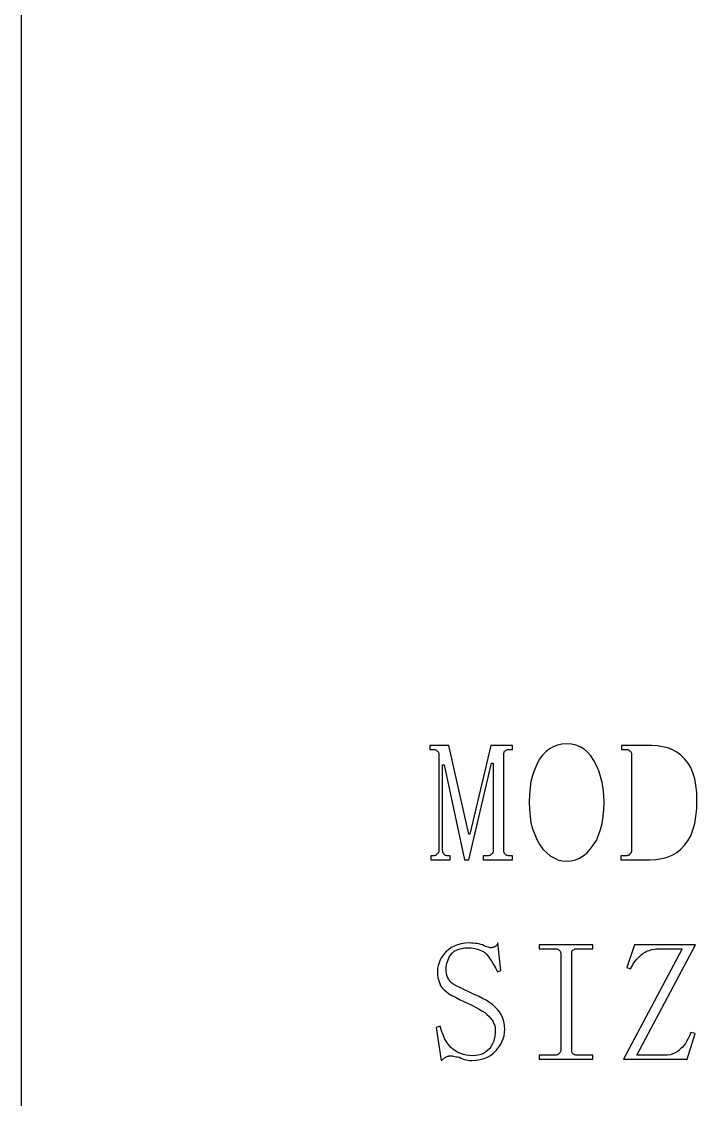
# Model space of a CAD drawing. Extents: x -190 to 190, y -140 to 140.
# Drawn here: x -190 to -167.79, y -105.02 to -70.04 of the extents above; entities that cross this region are included whole.
import ezdxf

# ---------------------------------------------------------------- set-up
doc = ezdxf.new("R2010")
doc.units = 0
doc.header["$MEASUREMENT"] = 0
doc.layers.get('0').update_dxf_attribs({"linetype": 'CONTINUOUS'})

msp = doc.modelspace()

# ---------------------------------------------------------------- linework, layer by layer
msp.add_lwpolyline([(-190, 135, -0.414214), (-185, 140), (-185, 140), (185, 140), (185, 140, -0.414214), (190, 135), (190, 135), (190, -135), (190, -135, -0.414214), (185, -140), (185, -140), (-185, -140), (-185, -140, -0.414214), (-190, -135), (-190, -135), (-190, 135)], format="xyb")
for points in [[(-174.36, -96.96), (-174.36, -96.93), (-174.36, -96.93), (-174.36, -93.82), (-174.36, -93.82), (-174.36, -93.8), (-174.36, -93.8), (-174.36, -93.78), (-174.36, -93.78), (-174.35, -93.76), (-174.35, -93.76), (-174.35, -93.74), (-174.35, -93.74), (-174.34, -93.72), (-174.34, -93.72), (-174.33, -93.71), (-174.33, -93.71), (-174.32, -93.7), (-174.32, -93.7), (-174.3, -93.69), (-174.3, -93.69), (-174.28, -93.68), (-174.28, -93.68), (-174.26, -93.67), (-174.26, -93.67), (-174.24, -93.66), (-174.24, -93.66), (-174.22, -93.66), (-174.22, -93.66), (-174.19, -93.66), (-174.19, -93.66), (-174.16, -93.66), (-174.16, -93.66), (-174.08, -93.66), (-174.08, -93.66), (-174.08, -93.53), (-174.08, -93.53), (-174.78, -93.53), (-174.78, -93.53), (-175.46, -96.41), (-175.46, -96.41), (-175.5, -96.41), (-175.5, -96.41), (-176.14, -93.53), (-176.14, -93.53), (-176.76, -93.53), (-176.76, -93.53), (-176.76, -93.66), (-176.76, -93.66), (-176.68, -93.66), (-176.68, -93.66), (-176.65, -93.66), (-176.65, -93.66), (-176.62, -93.66), (-176.62, -93.66), (-176.6, -93.66), (-176.6, -93.66), (-176.57, -93.67), (-176.57, -93.67), (-176.56, -93.68), (-176.56, -93.68), (-176.54, -93.69), (-176.54, -93.69), (-176.53, -93.7), (-176.53, -93.7), (-176.51, -93.71), (-176.51, -93.71), (-176.5, -93.72), (-176.5, -93.72), (-176.49, -93.74), (-176.49, -93.74), (-176.48, -93.76), (-176.48, -93.76), (-176.47, -93.78), (-176.47, -93.78), (-176.47, -93.8), (-176.47, -93.8), (-176.47, -93.82), (-176.47, -93.82), (-176.47, -96.93), (-176.47, -96.93), (-176.47, -96.96), (-176.47, -96.96), (-176.47, -96.98), (-176.47, -96.98), (-176.48, -97), (-176.48, -97), (-176.49, -97.02), (-176.49, -97.02), (-176.5, -97.03), (-176.5, -97.03), (-176.51, -97.05), (-176.51, -97.05), (-176.53, -97.06), (-176.53, -97.06), (-176.54, -97.07), (-176.54, -97.07), (-176.56, -97.09), (-176.56, -97.09), (-176.57, -97.1), (-176.57, -97.1), (-176.6, -97.1), (-176.6, -97.1), (-176.62, -97.11), (-176.62, -97.11), (-176.65, -97.11), (-176.65, -97.11), (-176.68, -97.11), (-176.68, -97.11), (-176.73, -97.11), (-176.73, -97.11), (-176.73, -97.24), (-176.73, -97.24), (-176.1, -97.24), (-176.1, -97.24), (-176.1, -97.11), (-176.1, -97.11), (-176.15, -97.11), (-176.15, -97.11), (-176.18, -97.11), (-176.18, -97.11), (-176.2, -97.11), (-176.2, -97.11), (-176.23, -97.1), (-176.23, -97.1), (-176.25, -97.1), (-176.25, -97.1), (-176.27, -97.09), (-176.27, -97.09), (-176.29, -97.07), (-176.29, -97.07), (-176.3, -97.06), (-176.3, -97.06), (-176.31, -97.05), (-176.31, -97.05), (-176.32, -97.03), (-176.32, -97.03), (-176.33, -97.02), (-176.33, -97.02), (-176.34, -97), (-176.34, -97), (-176.34, -96.98), (-176.34, -96.98), (-176.34, -96.96), (-176.34, -96.96), (-176.35, -96.93), (-176.35, -96.93), (-176.35, -94.16), (-176.35, -94.16), (-176.3, -94.16), (-176.3, -94.16), (-175.64, -97.24), (-175.64, -97.24), (-175.5, -97.24), (-175.5, -97.24), (-174.76, -94.1), (-174.76, -94.1), (-174.71, -94.1), (-174.71, -94.1), (-174.71, -96.93), (-174.71, -96.93), (-174.71, -96.96), (-174.71, -96.96), (-174.71, -96.98), (-174.71, -96.98), (-174.72, -97), (-174.72, -97), (-174.72, -97.02), (-174.72, -97.02), (-174.73, -97.03), (-174.73, -97.03), (-174.75, -97.05), (-174.75, -97.05), (-174.76, -97.06), (-174.76, -97.06), (-174.78, -97.07), (-174.78, -97.07), (-174.79, -97.09), (-174.79, -97.09), (-174.81, -97.1), (-174.81, -97.1), (-174.83, -97.1), (-174.83, -97.1), (-174.86, -97.11), (-174.86, -97.11), (-174.88, -97.11), (-174.88, -97.11), (-174.91, -97.11), (-174.91, -97.11), (-175.03, -97.11), (-175.03, -97.11), (-175.03, -97.24), (-175.03, -97.24), (-174.08, -97.24), (-174.08, -97.24), (-174.08, -97.11), (-174.08, -97.11), (-174.16, -97.11), (-174.16, -97.11), (-174.19, -97.11), (-174.19, -97.11), (-174.22, -97.11), (-174.22, -97.11), (-174.24, -97.1), (-174.24, -97.1), (-174.26, -97.1), (-174.26, -97.1), (-174.28, -97.09), (-174.28, -97.09), (-174.3, -97.07), (-174.3, -97.07), (-174.32, -97.06), (-174.32, -97.06), (-174.33, -97.05), (-174.33, -97.05), (-174.34, -97.03), (-174.34, -97.03), (-174.35, -97.02), (-174.35, -97.02), (-174.35, -97), (-174.35, -97), (-174.36, -96.98), (-174.36, -96.98), (-174.36, -96.96)], [(-172.33, -93.48), (-172.48, -93.49), (-172.48, -93.49), (-172.62, -93.52), (-172.62, -93.52), (-172.76, -93.57), (-172.76, -93.57), (-172.88, -93.64), (-172.88, -93.64), (-173, -93.74), (-173, -93.74), (-173.11, -93.85), (-173.11, -93.85), (-173.21, -93.99), (-173.21, -93.99), (-173.29, -94.15), (-173.29, -94.15), (-173.37, -94.32), (-173.37, -94.32), (-173.43, -94.5), (-173.43, -94.5), (-173.48, -94.7), (-173.48, -94.7), (-173.51, -94.91), (-173.51, -94.91), (-173.53, -95.13), (-173.53, -95.13), (-173.54, -95.36), (-173.54, -95.36), (-173.53, -95.6), (-173.53, -95.6), (-173.51, -95.83), (-173.51, -95.83), (-173.48, -96.04), (-173.48, -96.04), (-173.43, -96.24), (-173.43, -96.24), (-173.36, -96.42), (-173.36, -96.42), (-173.28, -96.6), (-173.28, -96.6), (-173.19, -96.75), (-173.19, -96.75), (-173.09, -96.89), (-173.09, -96.89), (-172.97, -97.01), (-172.97, -97.01), (-172.86, -97.11), (-172.86, -97.11), (-172.73, -97.18), (-172.73, -97.18), (-172.61, -97.24), (-172.61, -97.24), (-172.47, -97.27), (-172.47, -97.27), (-172.33, -97.28), (-172.33, -97.28), (-172.18, -97.27), (-172.18, -97.27), (-172.04, -97.24), (-172.04, -97.24), (-171.91, -97.19), (-171.91, -97.19), (-171.79, -97.11), (-171.79, -97.11), (-171.67, -97.02), (-171.67, -97.02), (-171.56, -96.9), (-171.56, -96.9), (-171.46, -96.77), (-171.46, -96.77), (-171.36, -96.61), (-171.36, -96.61), (-171.29, -96.44), (-171.29, -96.44), (-171.22, -96.26), (-171.22, -96.26), (-171.17, -96.06), (-171.17, -96.06), (-171.14, -95.84), (-171.14, -95.84), (-171.12, -95.61), (-171.12, -95.61), (-171.11, -95.36), (-171.11, -95.36), (-171.12, -95.14), (-171.12, -95.14), (-171.14, -94.93), (-171.14, -94.93), (-171.17, -94.73), (-171.17, -94.73), (-171.22, -94.54), (-171.22, -94.54), (-171.28, -94.35), (-171.28, -94.35), (-171.35, -94.18), (-171.35, -94.18), (-171.44, -94.02), (-171.44, -94.02), (-171.54, -93.87), (-171.54, -93.87), (-171.65, -93.75), (-171.65, -93.75), (-171.76, -93.65), (-171.76, -93.65), (-171.89, -93.57), (-171.89, -93.57), (-172.03, -93.52), (-172.03, -93.52), (-172.17, -93.49), (-172.17, -93.49), (-172.33, -93.48)], [(-169.57, -93.53), (-170.54, -93.53), (-170.54, -93.53), (-170.54, -93.66), (-170.54, -93.66), (-170.34, -93.66), (-170.34, -93.66), (-170.3, -93.68), (-170.3, -93.68), (-170.28, -93.7), (-170.28, -93.7), (-170.26, -93.71), (-170.26, -93.71), (-170.25, -93.72), (-170.25, -93.72), (-170.22, -93.78), (-170.22, -93.78), (-170.22, -96.98), (-170.22, -96.98), (-170.24, -97.02), (-170.24, -97.02), (-170.25, -97.03), (-170.25, -97.03), (-170.26, -97.05), (-170.26, -97.05), (-170.28, -97.06), (-170.28, -97.06), (-170.32, -97.1), (-170.32, -97.1), (-170.35, -97.1), (-170.35, -97.1), (-170.37, -97.11), (-170.37, -97.11), (-170.57, -97.11), (-170.57, -97.11), (-170.57, -97.24), (-170.57, -97.24), (-169.64, -97.24), (-169.64, -97.24), (-169.43, -97.23), (-169.43, -97.23), (-169.24, -97.2), (-169.24, -97.2), (-169.06, -97.15), (-169.06, -97.15), (-168.9, -97.09), (-168.9, -97.09), (-168.75, -97), (-168.75, -97), (-168.62, -96.89), (-168.62, -96.89), (-168.5, -96.77), (-168.5, -96.77), (-168.39, -96.62), (-168.39, -96.62), (-168.3, -96.46), (-168.3, -96.46), (-168.23, -96.27), (-168.23, -96.27), (-168.17, -96.06), (-168.17, -96.06), (-168.13, -95.83), (-168.13, -95.83), (-168.1, -95.58), (-168.1, -95.58), (-168.1, -95.06), (-168.1, -95.06), (-168.13, -94.82), (-168.13, -94.82), (-168.17, -94.61), (-168.17, -94.61), (-168.23, -94.42), (-168.23, -94.42), (-168.3, -94.25), (-168.3, -94.25), (-168.39, -94.09), (-168.39, -94.09), (-168.5, -93.96), (-168.5, -93.96), (-168.62, -93.85), (-168.62, -93.85), (-168.75, -93.75), (-168.75, -93.75), (-168.89, -93.67), (-168.89, -93.67), (-169.04, -93.61), (-169.04, -93.61), (-169.21, -93.57), (-169.21, -93.57), (-169.38, -93.54), (-169.38, -93.54), (-169.57, -93.53)], [(-175.66, -101.84), (-175.5, -101.92), (-175.5, -101.92), (-175.38, -101.97), (-175.38, -101.97), (-175.26, -102.03), (-175.26, -102.03), (-175.16, -102.09), (-175.16, -102.09), (-175.07, -102.14), (-175.07, -102.14), (-174.98, -102.2), (-174.98, -102.2), (-174.91, -102.26), (-174.91, -102.26), (-174.85, -102.32), (-174.85, -102.32), (-174.79, -102.38), (-174.79, -102.38), (-174.74, -102.44), (-174.74, -102.44), (-174.71, -102.5), (-174.71, -102.5), (-174.68, -102.56), (-174.68, -102.56), (-174.65, -102.62), (-174.65, -102.62), (-174.64, -102.68), (-174.64, -102.68), (-174.64, -102.74), (-174.64, -102.74), (-174.64, -102.85), (-174.64, -102.85), (-174.65, -102.96), (-174.65, -102.96), (-174.67, -103.06), (-174.67, -103.06), (-174.7, -103.15), (-174.7, -103.15), (-174.74, -103.23), (-174.74, -103.23), (-174.78, -103.31), (-174.78, -103.31), (-174.83, -103.38), (-174.83, -103.38), (-174.89, -103.43), (-174.89, -103.43), (-174.95, -103.48), (-174.95, -103.48), (-175.02, -103.53), (-175.02, -103.53), (-175.1, -103.56), (-175.1, -103.56), (-175.19, -103.58), (-175.19, -103.58), (-175.28, -103.59), (-175.28, -103.59), (-175.39, -103.6), (-175.39, -103.6), (-175.48, -103.59), (-175.48, -103.59), (-175.58, -103.58), (-175.58, -103.58), (-175.67, -103.56), (-175.67, -103.56), (-175.76, -103.53), (-175.76, -103.53), (-175.85, -103.49), (-175.85, -103.49), (-175.93, -103.44), (-175.93, -103.44), (-176.01, -103.39), (-176.01, -103.39), (-176.09, -103.32), (-176.09, -103.32), (-176.15, -103.24), (-176.15, -103.24), (-176.22, -103.15), (-176.22, -103.15), (-176.28, -103.04), (-176.28, -103.04), (-176.33, -102.92), (-176.33, -102.92), (-176.38, -102.79), (-176.38, -102.79), (-176.43, -102.64), (-176.43, -102.64), (-176.55, -102.68), (-176.55, -102.68), (-176.39, -103.75), (-176.39, -103.75), (-176.36, -103.73), (-176.36, -103.73), (-176.34, -103.71), (-176.34, -103.71), (-176.32, -103.7), (-176.32, -103.7), (-176.3, -103.68), (-176.3, -103.68), (-176.28, -103.67), (-176.28, -103.67), (-176.25, -103.65), (-176.25, -103.65), (-176.23, -103.64), (-176.23, -103.64), (-176.21, -103.63), (-176.21, -103.63), (-176.2, -103.62), (-176.2, -103.62), (-176.18, -103.61), (-176.18, -103.61), (-176.16, -103.61), (-176.16, -103.61), (-176.14, -103.6), (-176.14, -103.6), (-176.13, -103.6), (-176.13, -103.6), (-176.11, -103.6), (-176.11, -103.6), (-176.08, -103.6), (-176.08, -103.6), (-176.04, -103.6), (-176.04, -103.6), (-176, -103.61), (-176, -103.61), (-175.96, -103.62), (-175.96, -103.62), (-175.91, -103.63), (-175.91, -103.63), (-175.86, -103.64), (-175.86, -103.64), (-175.8, -103.65), (-175.8, -103.65), (-175.75, -103.68), (-175.75, -103.68), (-175.7, -103.7), (-175.7, -103.7), (-175.64, -103.72), (-175.64, -103.72), (-175.58, -103.73), (-175.58, -103.73), (-175.52, -103.74), (-175.52, -103.74), (-175.46, -103.75), (-175.46, -103.75), (-175.4, -103.75), (-175.4, -103.75), (-175.26, -103.74), (-175.26, -103.74), (-175.13, -103.72), (-175.13, -103.72), (-175, -103.69), (-175, -103.69), (-174.89, -103.65), (-174.89, -103.65), (-174.79, -103.59), (-174.79, -103.59), (-174.69, -103.52), (-174.69, -103.52), (-174.61, -103.43), (-174.61, -103.43), (-174.54, -103.34), (-174.54, -103.34), (-174.47, -103.25), (-174.47, -103.25), (-174.42, -103.15), (-174.42, -103.15), (-174.38, -103.05), (-174.38, -103.05), (-174.35, -102.95), (-174.35, -102.95), (-174.34, -102.85), (-174.34, -102.85), (-174.33, -102.74), (-174.33, -102.74), (-174.34, -102.63), (-174.34, -102.63), (-174.35, -102.53), (-174.35, -102.53), (-174.37, -102.44), (-174.37, -102.44), (-174.41, -102.34), (-174.41, -102.34), (-174.45, -102.26), (-174.45, -102.26), (-174.5, -102.18), (-174.5, -102.18), (-174.57, -102.1), (-174.57, -102.1), (-174.64, -102.02), (-174.64, -102.02), (-174.73, -101.94), (-174.73, -101.94), (-174.82, -101.87), (-174.82, -101.87), (-174.93, -101.8), (-174.93, -101.8), (-175.05, -101.74), (-175.05, -101.74), (-175.18, -101.67), (-175.18, -101.67), (-175.32, -101.61), (-175.32, -101.61), (-175.49, -101.53), (-175.49, -101.53), (-175.64, -101.46), (-175.64, -101.46), (-175.77, -101.4), (-175.77, -101.4), (-175.88, -101.34), (-175.88, -101.34), (-175.98, -101.29), (-175.98, -101.29), (-176.05, -101.24), (-176.05, -101.24), (-176.1, -101.19), (-176.1, -101.19), (-176.13, -101.15), (-176.13, -101.15), (-176.16, -101.1), (-176.16, -101.1), (-176.19, -101.05), (-176.19, -101.05), (-176.21, -100.99), (-176.21, -100.99), (-176.22, -100.93), (-176.22, -100.93), (-176.23, -100.87), (-176.23, -100.87), (-176.23, -100.81), (-176.23, -100.81), (-176.23, -100.73), (-176.23, -100.73), (-176.22, -100.66), (-176.22, -100.66), (-176.21, -100.59), (-176.21, -100.59), (-176.18, -100.52), (-176.18, -100.52), (-176.16, -100.45), (-176.16, -100.45), (-176.12, -100.38), (-176.12, -100.38), (-176.08, -100.32), (-176.08, -100.32), (-176.03, -100.26), (-176.03, -100.26), (-175.97, -100.21), (-175.97, -100.21), (-175.9, -100.17), (-175.9, -100.17), (-175.82, -100.14), (-175.82, -100.14), (-175.73, -100.12), (-175.73, -100.12), (-175.63, -100.1), (-175.63, -100.1), (-175.51, -100.1), (-175.51, -100.1), (-175.42, -100.1), (-175.42, -100.1), (-175.34, -100.11), (-175.34, -100.11), (-175.26, -100.13), (-175.26, -100.13), (-175.18, -100.15), (-175.18, -100.15), (-175.11, -100.18), (-175.11, -100.18), (-175.05, -100.21), (-175.05, -100.21), (-174.98, -100.25), (-174.98, -100.25), (-174.92, -100.3), (-174.92, -100.3), (-174.87, -100.37), (-174.87, -100.37), (-174.81, -100.45), (-174.81, -100.45), (-174.75, -100.54), (-174.75, -100.54), (-174.69, -100.64), (-174.69, -100.64), (-174.63, -100.75), (-174.63, -100.75), (-174.57, -100.88), (-174.57, -100.88), (-174.46, -100.83), (-174.46, -100.83), (-174.55, -99.94), (-174.55, -99.94), (-174.57, -99.97), (-174.57, -99.97), (-174.58, -99.99), (-174.58, -99.99), (-174.59, -100.01), (-174.59, -100.01), (-174.61, -100.02), (-174.61, -100.02), (-174.62, -100.04), (-174.62, -100.04), (-174.64, -100.05), (-174.64, -100.05), (-174.65, -100.06), (-174.65, -100.06), (-174.67, -100.07), (-174.67, -100.07), (-174.68, -100.08), (-174.68, -100.08), (-174.7, -100.08), (-174.7, -100.08), (-174.72, -100.09), (-174.72, -100.09), (-174.74, -100.09), (-174.74, -100.09), (-174.76, -100.1), (-174.76, -100.1), (-174.78, -100.1), (-174.78, -100.1), (-174.8, -100.1), (-174.8, -100.1), (-174.83, -100.09), (-174.83, -100.09), (-174.87, -100.08), (-174.87, -100.08), (-174.91, -100.07), (-174.91, -100.07), (-174.95, -100.05), (-174.95, -100.05), (-175, -100.03), (-175, -100.03), (-175.05, -100), (-175.05, -100), (-175.11, -99.99), (-175.11, -99.99), (-175.17, -99.97), (-175.17, -99.97), (-175.23, -99.96), (-175.23, -99.96), (-175.29, -99.96), (-175.29, -99.96), (-175.35, -99.95), (-175.35, -99.95), (-175.41, -99.95), (-175.41, -99.95), (-175.47, -99.94), (-175.47, -99.94), (-175.61, -99.95), (-175.61, -99.95), (-175.74, -99.97), (-175.74, -99.97), (-175.86, -100), (-175.86, -100), (-175.97, -100.04), (-175.97, -100.04), (-176.07, -100.09), (-176.07, -100.09), (-176.16, -100.16), (-176.16, -100.16), (-176.25, -100.24), (-176.25, -100.24), (-176.32, -100.32), (-176.32, -100.32), (-176.38, -100.41), (-176.38, -100.41), (-176.43, -100.49), (-176.43, -100.49), (-176.46, -100.58), (-176.46, -100.58), (-176.49, -100.67), (-176.49, -100.67), (-176.51, -100.76), (-176.51, -100.76), (-176.51, -100.85), (-176.51, -100.85), (-176.51, -100.96), (-176.51, -100.96), (-176.5, -101.07), (-176.5, -101.07), (-176.47, -101.16), (-176.47, -101.16), (-176.44, -101.25), (-176.44, -101.25), (-176.41, -101.33), (-176.41, -101.33), (-176.36, -101.4), (-176.36, -101.4), (-176.3, -101.46), (-176.3, -101.46), (-176.23, -101.52), (-176.23, -101.52), (-176.15, -101.58), (-176.15, -101.58), (-176.05, -101.64), (-176.05, -101.64), (-175.93, -101.7), (-175.93, -101.7), (-175.8, -101.77), (-175.8, -101.77), (-175.66, -101.84)], [(-173.21, -100), (-173.21, -100.13), (-173.21, -100.13), (-172.72, -100.13), (-172.72, -100.13), (-172.69, -100.13), (-172.69, -100.13), (-172.66, -100.13), (-172.66, -100.13), (-172.64, -100.13), (-172.64, -100.13), (-172.62, -100.14), (-172.62, -100.14), (-172.6, -100.15), (-172.6, -100.15), (-172.58, -100.16), (-172.58, -100.16), (-172.57, -100.17), (-172.57, -100.17), (-172.55, -100.18), (-172.55, -100.18), (-172.54, -100.19), (-172.54, -100.19), (-172.53, -100.21), (-172.53, -100.21), (-172.52, -100.23), (-172.52, -100.23), (-172.52, -100.25), (-172.52, -100.25), (-172.51, -100.27), (-172.51, -100.27), (-172.51, -100.29), (-172.51, -100.29), (-172.51, -103.4), (-172.51, -103.4), (-172.51, -103.43), (-172.51, -103.43), (-172.52, -103.45), (-172.52, -103.45), (-172.52, -103.47), (-172.52, -103.47), (-172.53, -103.48), (-172.53, -103.48), (-172.54, -103.5), (-172.54, -103.5), (-172.55, -103.52), (-172.55, -103.52), (-172.57, -103.53), (-172.57, -103.53), (-172.58, -103.54), (-172.58, -103.54), (-172.6, -103.56), (-172.6, -103.56), (-172.62, -103.57), (-172.62, -103.57), (-172.64, -103.57), (-172.64, -103.57), (-172.66, -103.58), (-172.66, -103.58), (-172.69, -103.58), (-172.69, -103.58), (-172.72, -103.58), (-172.72, -103.58), (-173.21, -103.58), (-173.21, -103.58), (-173.21, -103.71), (-173.21, -103.71), (-171.47, -103.71), (-171.47, -103.71), (-171.47, -103.58), (-171.47, -103.58), (-171.97, -103.58), (-171.97, -103.58), (-172, -103.58), (-172, -103.58), (-172.02, -103.58), (-172.02, -103.58), (-172.05, -103.57), (-172.05, -103.57), (-172.07, -103.57), (-172.07, -103.57), (-172.09, -103.56), (-172.09, -103.56), (-172.11, -103.54), (-172.11, -103.54), (-172.12, -103.53), (-172.12, -103.53), (-172.13, -103.52), (-172.13, -103.52), (-172.14, -103.5), (-172.14, -103.5), (-172.15, -103.48), (-172.15, -103.48), (-172.16, -103.47), (-172.16, -103.47), (-172.16, -103.45), (-172.16, -103.45), (-172.16, -103.43), (-172.16, -103.43), (-172.16, -103.4), (-172.16, -103.4), (-172.16, -100.29), (-172.16, -100.29), (-172.16, -100.27), (-172.16, -100.27), (-172.16, -100.25), (-172.16, -100.25), (-172.16, -100.23), (-172.16, -100.23), (-172.15, -100.21), (-172.15, -100.21), (-172.14, -100.19), (-172.14, -100.19), (-172.13, -100.18), (-172.13, -100.18), (-172.12, -100.17), (-172.12, -100.17), (-172.11, -100.16), (-172.11, -100.16), (-172.09, -100.15), (-172.09, -100.15), (-172.07, -100.14), (-172.07, -100.14), (-172.05, -100.13), (-172.05, -100.13), (-172.02, -100.13), (-172.02, -100.13), (-172, -100.13), (-172, -100.13), (-171.97, -100.13), (-171.97, -100.13), (-171.47, -100.13), (-171.47, -100.13), (-171.47, -100), (-171.47, -100), (-173.21, -100)], [(-169.05, -103.58), (-169.12, -103.58), (-169.12, -103.58), (-170.05, -103.58), (-170.05, -103.58), (-168.14, -100), (-168.14, -100), (-170.12, -100), (-170.12, -100), (-170.37, -100.74), (-170.37, -100.74), (-170.25, -100.78), (-170.25, -100.78), (-170.2, -100.69), (-170.2, -100.69), (-170.15, -100.6), (-170.15, -100.6), (-170.09, -100.52), (-170.09, -100.52), (-170.04, -100.45), (-170.04, -100.45), (-169.97, -100.39), (-169.97, -100.39), (-169.91, -100.33), (-169.91, -100.33), (-169.85, -100.28), (-169.85, -100.28), (-169.78, -100.24), (-169.78, -100.24), (-169.71, -100.2), (-169.71, -100.2), (-169.64, -100.18), (-169.64, -100.18), (-169.57, -100.15), (-169.57, -100.15), (-169.49, -100.14), (-169.49, -100.14), (-169.41, -100.13), (-169.41, -100.13), (-169.33, -100.13), (-169.33, -100.13), (-168.58, -100.13), (-168.58, -100.13), (-170.48, -103.71), (-170.48, -103.71), (-168.41, -103.71), (-168.41, -103.71), (-168.16, -102.88), (-168.16, -102.88), (-168.3, -102.85), (-168.3, -102.85), (-168.34, -102.95), (-168.34, -102.95), (-168.38, -103.04), (-168.38, -103.04), (-168.43, -103.12), (-168.43, -103.12), (-168.47, -103.2), (-168.47, -103.2), (-168.52, -103.27), (-168.52, -103.27), (-168.58, -103.33), (-168.58, -103.33), (-168.64, -103.39), (-168.64, -103.39), (-168.7, -103.44), (-168.7, -103.44), (-168.76, -103.48), (-168.76, -103.48), (-168.83, -103.52), (-168.83, -103.52), (-168.9, -103.55), (-168.9, -103.55), (-168.97, -103.57), (-168.97, -103.57), (-169.05, -103.58)]]:
    msp.add_lwpolyline(points)

doc.saveas('drawing.dxf')
